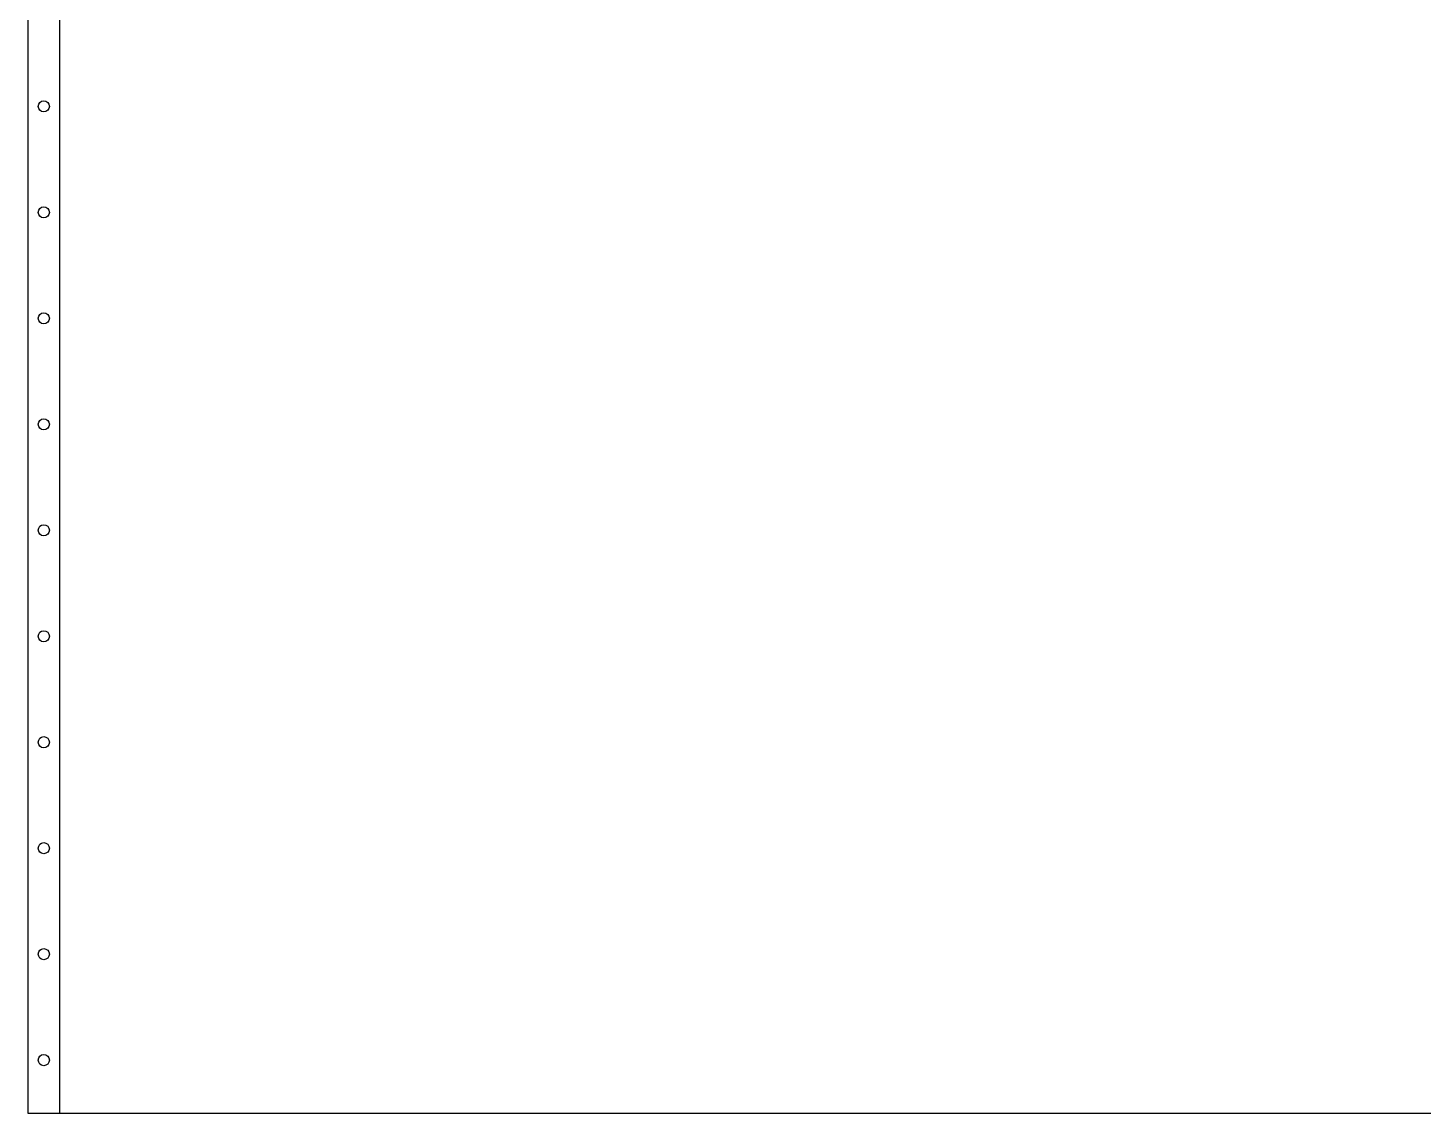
# Model space of a CAD drawing. Header units: metres. Extents: x 0 to 1774, y -720 to 827.
# Drawn here: x 0 to 526, y 0 to 410 of the extents above; entities that cross this region are included whole.
import ezdxf

# ---------------------------------------------------------------- set-up
doc = ezdxf.new("R2010")
doc.units = ezdxf.units.M

msp = doc.modelspace()

# ---------------------------------------------------------------- linework, layer by layer
at = {"layer": 'RIVET'}
for centre in [(6, 380), (6, 340), (6, 300), (6, 260), (6, 220), (6, 180), (6, 140), (6, 100), (6, 60), (6, 20)]:
    msp.add_circle(centre, 2.1, dxfattribs=at)
at = {"layer": 'ROLL'}
msp.add_line((12, 0), (12, 779.4), dxfattribs=at)
at = {"layer": 'TAB'}
for p, q in [((0, 779.4), (0, 0)), ((0, 0), (1074.234, 0))]:
    msp.add_line(p, q, dxfattribs=at)

doc.saveas('drawing.dxf')
